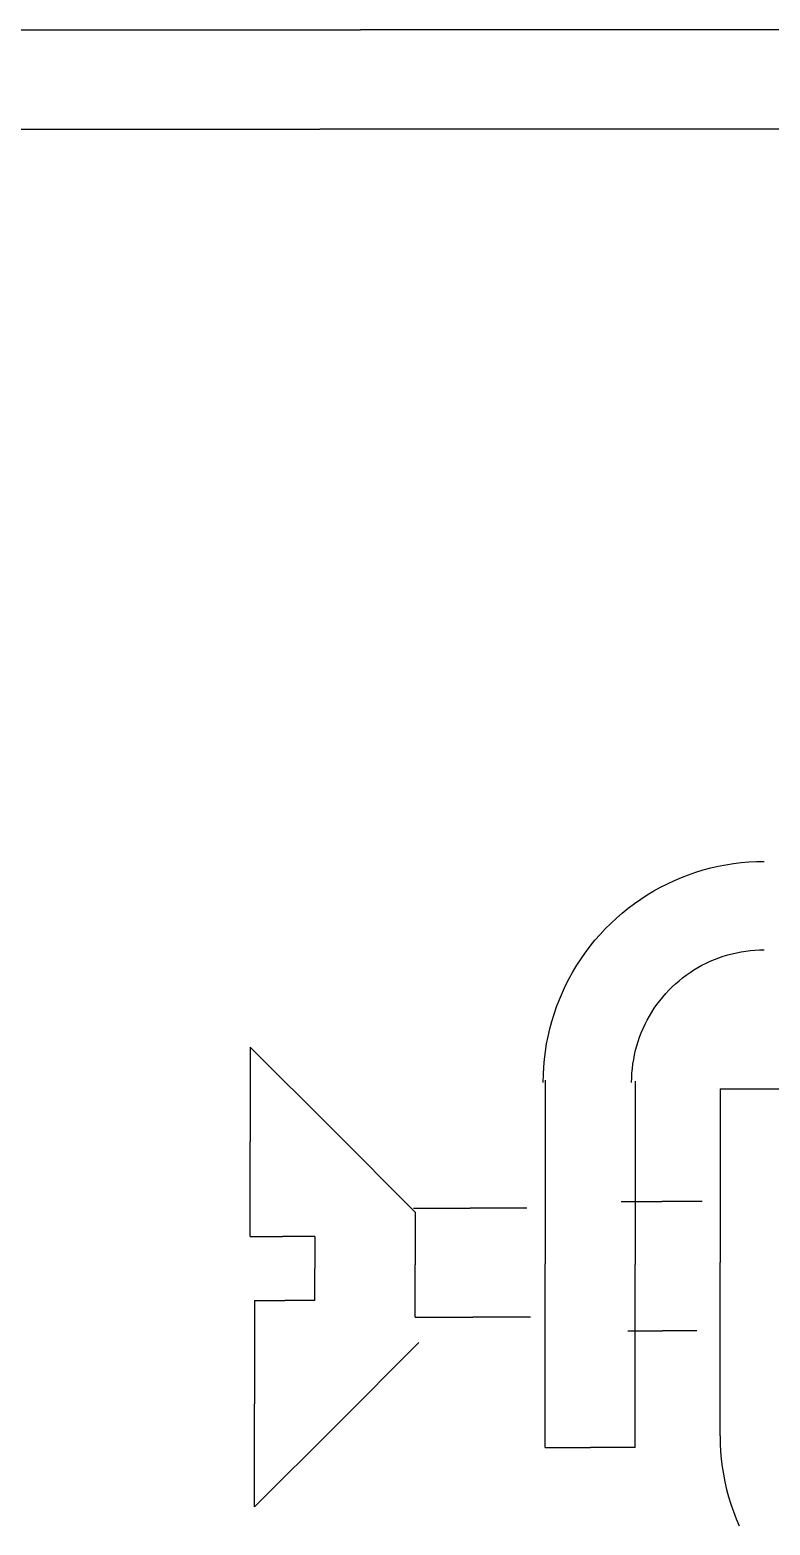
# Model space of a CAD drawing. Extents: x 876.5 to 905.5, y -346 to -323.9.
# Drawn here: x 895.149 to 895.534, y -335.201 to -334.423 of the extents above; entities that cross this region are included whole.
import ezdxf

# ---------------------------------------------------------------- set-up
doc = ezdxf.new("R2010")
doc.units = 0
doc.header["$LTSCALE"] = 0.01
doc.layers.get('0').update_dxf_attribs({"linetype": 'CONTINUOUS'})

msp = doc.modelspace()

# ---------------------------------------------------------------- linework, layer by layer
at = {"color": 7}
for p, q in [((894.72719, -334.42321), (895.32106, -334.42321)), ((895.91493, -334.42321), (895.32106, -334.42321)), ((894.71146, -334.47483), (895.29992, -334.47483)), ((895.92343, -334.47483), (895.29992, -334.47483)), ((895.49175, -334.86275), (895.49554, -334.86144)), ((895.49554, -334.86144), (895.49938, -334.86027)), ((895.49938, -334.86027), (895.50326, -334.85923)), ((895.50326, -334.85923), (895.50717, -334.85833)), ((895.50717, -334.85833), (895.51111, -334.85756)), ((895.51111, -334.85756), (895.51507, -334.85693)), ((895.51507, -334.85693), (895.51905, -334.85644)), ((895.51905, -334.85644), (895.52305, -334.85609)), ((895.52305, -334.85609), (895.52706, -334.85588)), ((895.52706, -334.85588), (895.53107, -334.85581)), ((895.47358, -334.87122), (895.47709, -334.86927)), ((895.47709, -334.86927), (895.48067, -334.86745)), ((895.48067, -334.86745), (895.48431, -334.86575)), ((895.48431, -334.86575), (895.488, -334.86419)), ((895.488, -334.86419), (895.49175, -334.86275)), ((895.46029, -334.88019), (895.46349, -334.87777)), ((895.46349, -334.87777), (895.46678, -334.87547)), ((895.46678, -334.87547), (895.47014, -334.87328)), ((895.47014, -334.87328), (895.47358, -334.87122)), ((895.4512, -334.88808), (895.45414, -334.88535)), ((895.45414, -334.88535), (895.45717, -334.88271)), ((895.45717, -334.88271), (895.46029, -334.88019)), ((895.44563, -334.89386), (895.44837, -334.89092)), ((895.44837, -334.89092), (895.4512, -334.88808)), ((895.43806, -334.90321), (895.44047, -334.9)), ((895.44047, -334.9), (895.443, -334.89688)), ((895.443, -334.89688), (895.44563, -334.89386)), ((895.43357, -334.90986), (895.43575, -334.9065)), ((895.43575, -334.9065), (895.43806, -334.90321)), ((895.49869, -334.90988), (895.50083, -334.90879)), ((895.50083, -334.90879), (895.50301, -334.90777)), ((895.50301, -334.90777), (895.50523, -334.90683)), ((895.50523, -334.90683), (895.50748, -334.90596)), ((895.50748, -334.90596), (895.50976, -334.90518)), ((895.50976, -334.90518), (895.51206, -334.90448)), ((895.51206, -334.90448), (895.51438, -334.90385)), ((895.51438, -334.90385), (895.51673, -334.90331)), ((895.51673, -334.90331), (895.51909, -334.90285)), ((895.51909, -334.90285), (895.52147, -334.90248)), ((895.52147, -334.90248), (895.52386, -334.90218)), ((895.52386, -334.90218), (895.52626, -334.90197)), ((895.52626, -334.90197), (895.52867, -334.90185)), ((895.52867, -334.90185), (895.53107, -334.9018)), ((895.42773, -334.92039), (895.42955, -334.91681)), ((895.42955, -334.91681), (895.4315, -334.9133)), ((895.4315, -334.9133), (895.43357, -334.90986)), ((895.48673, -334.91794), (895.4886, -334.91643)), ((895.4886, -334.91643), (895.49052, -334.91498)), ((895.49052, -334.91498), (895.4925, -334.9136)), ((895.4925, -334.9136), (895.49452, -334.91229)), ((895.49452, -334.91229), (895.49658, -334.91105)), ((895.49658, -334.91105), (895.49869, -334.90988)), ((895.42447, -334.92772), (895.42604, -334.92402)), ((895.42604, -334.92402), (895.42773, -334.92039)), ((895.47823, -334.92645), (895.47981, -334.92463)), ((895.47981, -334.92463), (895.48145, -334.92287)), ((895.48145, -334.92287), (895.48315, -334.92117)), ((895.48315, -334.92117), (895.48491, -334.91952)), ((895.48491, -334.91952), (895.48673, -334.91794)), ((895.42172, -334.93526), (895.42303, -334.93147)), ((895.42303, -334.93147), (895.42447, -334.92772)), ((895.47257, -334.93423), (895.47388, -334.93221)), ((895.47388, -334.93221), (895.47526, -334.93024)), ((895.47526, -334.93024), (895.47671, -334.92832)), ((895.47671, -334.92832), (895.47823, -334.92645)), ((895.41951, -334.94297), (895.42055, -334.9391)), ((895.42055, -334.9391), (895.42172, -334.93526)), ((895.46907, -334.94055), (895.47016, -334.9384)), ((895.47016, -334.9384), (895.47133, -334.9363)), ((895.47133, -334.9363), (895.47257, -334.93423)), ((895.41784, -334.95082), (895.41861, -334.94689)), ((895.41861, -334.94689), (895.41951, -334.94297)), ((895.46546, -334.94947), (895.46625, -334.9472)), ((895.46625, -334.9472), (895.46711, -334.94495)), ((895.46711, -334.94495), (895.46805, -334.94273)), ((895.46805, -334.94273), (895.46907, -334.94055)), ((895.26357, -334.95241), (895.30654, -334.99537)), ((895.26357, -334.95241), (895.26357, -335.00172)), ((895.41673, -334.95877), (895.41722, -334.95479)), ((895.41722, -334.95479), (895.41784, -334.95082)), ((895.46359, -334.95645), (895.46414, -334.9541)), ((895.46414, -334.9541), (895.46476, -334.95178)), ((895.46476, -334.95178), (895.46546, -334.94947)), ((895.41617, -334.96678), (895.41638, -334.96277)), ((895.41638, -334.96277), (895.41673, -334.95877)), ((895.46226, -334.96598), (895.46247, -334.96358)), ((895.46247, -334.96358), (895.46276, -334.96119)), ((895.46276, -334.96119), (895.46314, -334.95881)), ((895.46314, -334.95881), (895.46359, -334.95645)), ((895.4161, -334.97079), (895.41617, -334.96678)), ((895.4161, -334.97079), (895.4161, -334.97079)), ((895.41717, -334.96971), (895.41717, -335.06523)), ((895.46209, -334.97079), (895.46213, -334.96838)), ((895.46209, -334.97079), (895.46209, -334.97079)), ((895.46213, -334.96838), (895.46226, -334.96598)), ((895.464, -334.97019), (895.464, -335.06547)), ((895.50808, -334.97414), (895.54257, -334.97414)), ((895.50808, -334.97414), (895.50808, -335.06445)), ((895.26357, -335.05103), (895.26357, -335.00172)), ((895.34951, -335.03834), (895.30654, -334.99537)), ((895.45658, -335.03283), (895.47772, -335.03283)), ((895.49886, -335.03283), (895.47772, -335.03283)), ((895.34855, -335.0363), (895.37807, -335.0363)), ((895.34951, -335.03834), (895.34951, -335.06565)), ((895.40759, -335.0363), (895.37807, -335.0363)), ((895.26357, -335.05103), (895.28043, -335.05103)), ((895.29729, -335.05103), (895.28043, -335.05103)), ((895.29729, -335.05103), (895.29729, -335.06768)), ((895.50808, -335.15475), (895.50808, -335.06445)), ((895.29729, -335.08433), (895.29729, -335.06768)), ((895.34951, -335.09295), (895.34951, -335.06565)), ((895.41717, -335.16074), (895.41717, -335.06523)), ((895.464, -335.16074), (895.464, -335.06547)), ((895.26591, -335.08433), (895.26591, -335.13799)), ((895.26591, -335.08433), (895.2816, -335.08433)), ((895.29729, -335.08433), (895.2816, -335.08433)), ((895.34951, -335.09295), (895.37945, -335.09295)), ((895.40939, -335.09295), (895.37945, -335.09295)), ((895.46017, -335.10002), (895.47808, -335.10002)), ((895.49598, -335.10002), (895.47808, -335.10002)), ((895.35142, -335.10613), (895.30866, -335.14888)), ((895.26591, -335.19164), (895.26591, -335.13799)), ((895.26591, -335.19164), (895.30866, -335.14888)), ((895.50808, -335.15475), (895.50815, -335.15877)), ((895.41717, -335.16074), (895.44059, -335.16074)), ((895.464, -335.16074), (895.44059, -335.16074)), ((895.50815, -335.15877), (895.50836, -335.16277)), ((895.50836, -335.16277), (895.50871, -335.16677)), ((895.50871, -335.16677), (895.5092, -335.17075)), ((895.5092, -335.17075), (895.50982, -335.17472)), ((895.50982, -335.17472), (895.51059, -335.17866)), ((895.51059, -335.17866), (895.51149, -335.18257)), ((895.51149, -335.18257), (895.51253, -335.18645)), ((895.51253, -335.18645), (895.51371, -335.19028)), ((895.51371, -335.19028), (895.51501, -335.19408)), ((895.51501, -335.19408), (895.51645, -335.19782)), ((895.51645, -335.19782), (895.51802, -335.20152))]:
    msp.add_line(p, q, dxfattribs=at)

doc.saveas('drawing.dxf')
